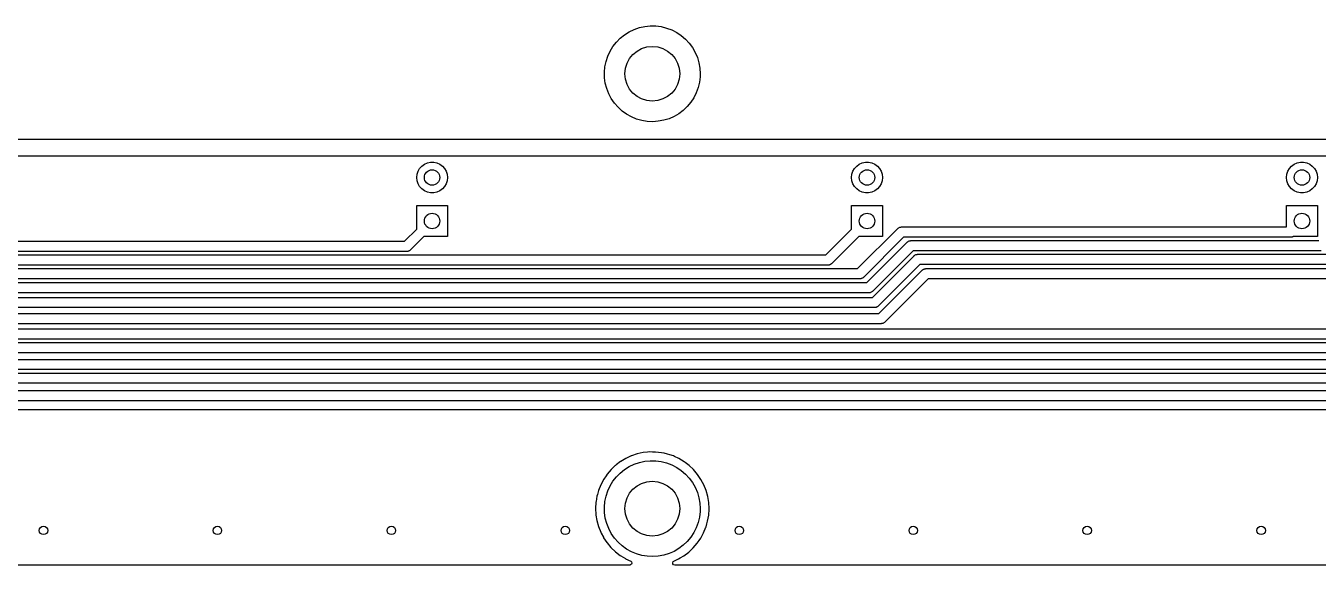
# Model space of a CAD drawing. Extents: x 14 to 417, y -139 to -108.
# Drawn here: x 255.5 to 331, y -139.2 to -107.7 of the extents above; entities that cross this region are included whole.
import ezdxf

# ---------------------------------------------------------------- set-up
doc = ezdxf.new("R2010")
doc.units = 0
doc.layers.add('BLACK', color=7, linetype='CONTINUOUS')

msp = doc.modelspace()

# ---------------------------------------------------------------- linework, layer by layer
at = {"layer": 'BLACK', "linetype": 'CONTINUOUS'}
for p, q in [((290.751, -108.036), (291.042, -107.898)), ((291.042, -107.898), (291.347, -107.793)), ((291.347, -107.793), (291.662, -107.724)), ((291.662, -107.724), (291.983, -107.692)), ((291.983, -107.692), (292.305, -107.698)), ((292.305, -107.698), (292.625, -107.74)), ((292.625, -107.74), (292.937, -107.818)), ((292.937, -107.818), (293.239, -107.932)), ((289.801, -108.892), (290, -108.638)), ((290, -108.638), (290.226, -108.409)), ((290.226, -108.409), (290.478, -108.208)), ((290.478, -108.208), (290.751, -108.036)), ((293.239, -107.932), (293.525, -108.08)), ((293.525, -108.08), (293.793, -108.26)), ((293.793, -108.26), (294.038, -108.469)), ((294.038, -108.469), (294.257, -108.705)), ((289.497, -109.459), (289.632, -109.167)), ((289.632, -109.167), (289.801, -108.892)), ((294.257, -108.705), (294.448, -108.965)), ((294.448, -108.965), (294.608, -109.245)), ((294.608, -109.245), (294.734, -109.542)), ((289.301, -110.402), (289.33, -110.081)), ((289.33, -110.081), (289.395, -109.765)), ((289.395, -109.765), (289.497, -109.459)), ((294.734, -109.542), (294.826, -109.851)), ((294.826, -109.851), (294.881, -110.168)), ((294.881, -110.168), (294.9, -110.49)), ((289.31, -110.724), (289.301, -110.402)), ((289.355, -111.043), (289.31, -110.724)), ((294.894, -110.666), (294.856, -110.986)), ((294.9, -110.49), (294.894, -110.666)), ((289.437, -111.355), (289.355, -111.043)), ((289.554, -111.656), (289.437, -111.355)), ((289.705, -111.94), (289.554, -111.656)), ((294.67, -111.602), (294.525, -111.89)), ((294.78, -111.299), (294.67, -111.602)), ((294.856, -110.986), (294.78, -111.299)), ((289.888, -112.206), (289.705, -111.94)), ((290.099, -112.449), (289.888, -112.206)), ((290.338, -112.666), (290.099, -112.449)), ((294.141, -112.407), (293.907, -112.629)), ((294.348, -112.159), (294.141, -112.407)), ((294.525, -111.89), (294.348, -112.159)), ((290.6, -112.854), (290.338, -112.666)), ((290.881, -113.011), (290.6, -112.854)), ((291.179, -113.134), (290.881, -113.011)), ((291.489, -113.223), (291.179, -113.134)), ((293.076, -113.114), (292.768, -113.209)), ((293.371, -112.985), (293.076, -113.114)), ((293.649, -112.822), (293.371, -112.985)), ((293.907, -112.629), (293.649, -112.822)), ((291.807, -113.275), (291.489, -113.223)), ((292.129, -113.29), (291.807, -113.275)), ((292.451, -113.268), (292.129, -113.29)), ((292.768, -113.209), (292.451, -113.268)), ((34.4971, -114.308), (363.267, -114.308)), ((363.474, -115.308), (34.29, -115.308)), ((278.359, -116.364), (278.417, -116.185)), ((278.417, -116.185), (278.511, -116.022)), ((278.511, -116.022), (278.637, -115.882)), ((278.637, -115.882), (278.789, -115.772)), ((278.789, -115.772), (278.961, -115.695)), ((278.961, -115.695), (279.145, -115.656)), ((279.145, -115.656), (279.333, -115.656)), ((279.333, -115.656), (279.517, -115.695)), ((279.517, -115.695), (279.689, -115.772)), ((279.689, -115.772), (279.841, -115.882)), ((279.841, -115.882), (279.967, -116.022)), ((279.967, -116.022), (280.061, -116.185)), ((280.061, -116.185), (280.119, -116.364)), ((303.759, -116.364), (303.817, -116.185)), ((303.817, -116.185), (303.911, -116.022)), ((303.911, -116.022), (304.037, -115.882)), ((304.037, -115.882), (304.189, -115.772)), ((304.189, -115.772), (304.361, -115.695)), ((304.361, -115.695), (304.545, -115.656)), ((304.545, -115.656), (304.733, -115.656)), ((304.733, -115.656), (304.917, -115.695)), ((304.917, -115.695), (305.089, -115.772)), ((305.089, -115.772), (305.241, -115.882)), ((305.241, -115.882), (305.367, -116.022)), ((305.367, -116.022), (305.461, -116.185)), ((305.461, -116.185), (305.519, -116.364)), ((329.159, -116.364), (329.217, -116.185)), ((329.217, -116.185), (329.311, -116.022)), ((329.311, -116.022), (329.437, -115.882)), ((329.437, -115.882), (329.589, -115.772)), ((329.589, -115.772), (329.761, -115.695)), ((329.761, -115.695), (329.945, -115.656)), ((329.945, -115.656), (330.133, -115.656)), ((330.133, -115.656), (330.317, -115.695)), ((330.317, -115.695), (330.489, -115.772)), ((330.489, -115.772), (330.641, -115.882)), ((330.641, -115.882), (330.767, -116.022)), ((330.767, -116.022), (330.861, -116.185)), ((330.861, -116.185), (330.919, -116.364)), ((278.339, -116.551), (278.359, -116.364)), ((278.359, -116.738), (278.339, -116.551)), ((278.417, -116.917), (278.359, -116.738)), ((278.511, -117.08), (278.417, -116.917)), ((280.061, -116.917), (279.967, -117.08)), ((280.119, -116.738), (280.061, -116.917)), ((280.119, -116.364), (280.139, -116.551)), ((280.139, -116.551), (280.119, -116.738)), ((303.739, -116.551), (303.759, -116.364)), ((303.759, -116.738), (303.739, -116.551)), ((303.817, -116.917), (303.759, -116.738)), ((303.911, -117.08), (303.817, -116.917)), ((305.461, -116.917), (305.367, -117.08)), ((305.519, -116.738), (305.461, -116.917)), ((305.519, -116.364), (305.539, -116.551)), ((305.539, -116.551), (305.519, -116.738)), ((329.139, -116.551), (329.159, -116.364)), ((329.159, -116.738), (329.139, -116.551)), ((329.217, -116.917), (329.159, -116.738)), ((329.311, -117.08), (329.217, -116.917)), ((330.861, -116.917), (330.767, -117.08)), ((330.919, -116.738), (330.861, -116.917)), ((330.919, -116.364), (330.939, -116.551)), ((330.939, -116.551), (330.919, -116.738)), ((278.637, -117.22), (278.511, -117.08)), ((278.789, -117.33), (278.637, -117.22)), ((278.961, -117.407), (278.789, -117.33)), ((279.145, -117.446), (278.961, -117.407)), ((279.333, -117.446), (279.145, -117.446)), ((279.517, -117.407), (279.333, -117.446)), ((279.689, -117.33), (279.517, -117.407)), ((279.841, -117.22), (279.689, -117.33)), ((279.967, -117.08), (279.841, -117.22)), ((304.037, -117.22), (303.911, -117.08)), ((304.189, -117.33), (304.037, -117.22)), ((304.361, -117.407), (304.189, -117.33)), ((304.545, -117.446), (304.361, -117.407)), ((304.733, -117.446), (304.545, -117.446)), ((304.917, -117.407), (304.733, -117.446)), ((305.089, -117.33), (304.917, -117.407)), ((305.241, -117.22), (305.089, -117.33)), ((305.367, -117.08), (305.241, -117.22)), ((329.437, -117.22), (329.311, -117.08)), ((329.589, -117.33), (329.437, -117.22)), ((329.761, -117.407), (329.589, -117.33)), ((329.945, -117.446), (329.761, -117.407)), ((330.133, -117.446), (329.945, -117.446)), ((330.317, -117.407), (330.133, -117.446)), ((330.489, -117.33), (330.317, -117.407)), ((330.641, -117.22), (330.489, -117.33)), ((330.767, -117.08), (330.641, -117.22)), ((278.339, -119.567), (278.339, -118.191)), ((278.339, -118.191), (280.139, -118.191)), ((280.139, -118.191), (280.139, -119.991)), ((303.739, -119.567), (303.739, -118.191)), ((303.739, -118.191), (305.539, -118.191)), ((305.539, -118.191), (305.539, -119.991)), ((329.139, -119.436), (329.139, -118.191)), ((329.139, -118.191), (330.939, -118.191)), ((330.939, -118.191), (330.939, -119.991)), ((277.632, -120.274), (278.339, -119.567)), ((278.763, -119.991), (277.968, -120.786)), ((280.139, -119.991), (278.763, -119.991)), ((302.232, -121.074), (303.739, -119.567)), ((304.163, -119.991), (302.568, -121.586)), ((304.092, -121.874), (306.442, -119.523)), ((305.539, -119.991), (304.163, -119.991)), ((306.442, -119.523), (306.45, -119.517)), ((306.45, -119.517), (306.453, -119.513)), ((306.453, -119.513), (306.459, -119.509)), ((306.459, -119.509), (306.487, -119.486)), ((306.487, -119.486), (306.518, -119.473)), ((306.518, -119.473), (306.546, -119.456)), ((306.546, -119.456), (306.568, -119.452)), ((306.568, -119.452), (306.588, -119.443)), ((306.588, -119.443), (306.621, -119.442)), ((306.621, -119.442), (306.654, -119.436)), ((306.654, -119.436), (329.139, -119.436)), ((329.547, -119.991), (329.531, -119.998)), ((330.939, -119.991), (329.547, -119.991)), ((230.868, -120.274), (277.632, -120.274)), ((306.778, -120.036), (304.428, -122.386)), ((304.625, -122.687), (306.989, -120.323)), ((329.394, -120.036), (306.778, -120.036)), ((306.989, -120.323), (306.997, -120.317)), ((306.997, -120.317), (306.999, -120.313)), ((306.999, -120.313), (307.006, -120.309)), ((307.006, -120.309), (307.034, -120.286)), ((307.034, -120.286), (307.065, -120.273)), ((307.065, -120.273), (307.093, -120.255)), ((307.093, -120.255), (307.115, -120.251)), ((307.115, -120.251), (307.135, -120.242)), ((307.135, -120.242), (307.168, -120.241)), ((307.168, -120.241), (307.201, -120.235)), ((307.201, -120.235), (331.029, -120.235)), ((329.427, -120.03), (329.394, -120.036)), ((329.46, -120.028), (329.427, -120.03)), ((329.481, -120.02), (329.46, -120.028)), ((329.502, -120.015), (329.481, -120.02)), ((329.531, -119.998), (329.502, -120.015)), ((277.756, -120.874), (230.992, -120.874)), ((231.432, -121.074), (302.232, -121.074)), ((277.789, -120.868), (277.756, -120.874)), ((277.822, -120.866), (277.789, -120.868)), ((277.842, -120.858), (277.822, -120.866)), ((277.864, -120.854), (277.842, -120.858)), ((277.893, -120.836), (277.864, -120.854)), ((277.923, -120.823), (277.893, -120.836)), ((277.951, -120.8), (277.923, -120.823)), ((277.958, -120.796), (277.951, -120.8)), ((277.961, -120.792), (277.958, -120.796)), ((277.968, -120.786), (277.961, -120.792)), ((304.955, -123.55), (307.382, -121.124)), ((307.325, -120.835), (304.961, -123.199)), ((331.153, -120.835), (307.325, -120.835)), ((307.382, -121.124), (307.39, -121.117)), ((307.39, -121.117), (307.392, -121.114)), ((307.392, -121.114), (307.399, -121.109)), ((307.399, -121.109), (307.427, -121.087)), ((307.427, -121.087), (307.458, -121.073)), ((307.458, -121.073), (307.486, -121.056)), ((307.486, -121.056), (307.508, -121.052)), ((307.508, -121.052), (307.528, -121.043)), ((307.528, -121.043), (307.561, -121.042)), ((307.561, -121.042), (307.594, -121.036)), ((307.594, -121.036), (331.473, -121.036)), ((302.356, -121.674), (231.556, -121.674)), ((231.851, -121.874), (304.092, -121.874)), ((302.389, -121.668), (302.356, -121.674)), ((302.422, -121.666), (302.389, -121.668)), ((302.442, -121.658), (302.422, -121.666)), ((302.464, -121.654), (302.442, -121.658)), ((302.493, -121.636), (302.464, -121.654)), ((302.523, -121.623), (302.493, -121.636)), ((302.551, -121.6), (302.523, -121.623)), ((302.558, -121.596), (302.551, -121.6)), ((302.561, -121.592), (302.558, -121.596)), ((302.568, -121.586), (302.561, -121.592)), ((307.718, -121.636), (305.292, -124.063)), ((305.336, -124.49), (307.864, -121.962)), ((331.597, -121.636), (307.718, -121.636)), ((307.864, -121.962), (307.872, -121.955)), ((307.872, -121.955), (307.875, -121.952)), ((307.875, -121.952), (307.882, -121.948)), ((307.882, -121.948), (307.91, -121.925)), ((307.91, -121.925), (307.94, -121.912)), ((307.94, -121.912), (307.969, -121.894)), ((307.969, -121.894), (307.99, -121.89)), ((307.99, -121.89), (308.011, -121.881)), ((308.011, -121.881), (308.044, -121.88)), ((308.044, -121.88), (308.077, -121.874)), ((308.077, -121.874), (331.93, -121.874)), ((304.216, -122.474), (231.975, -122.474)), ((232.232, -122.687), (304.625, -122.687)), ((304.249, -122.468), (304.216, -122.474)), ((304.282, -122.467), (304.249, -122.468)), ((304.302, -122.458), (304.282, -122.467)), ((304.324, -122.454), (304.302, -122.458)), ((304.352, -122.436), (304.324, -122.454)), ((304.383, -122.423), (304.352, -122.436)), ((304.411, -122.4), (304.383, -122.423)), ((304.417, -122.396), (304.411, -122.4)), ((304.42, -122.393), (304.417, -122.396)), ((304.428, -122.386), (304.42, -122.393)), ((308.201, -122.474), (305.673, -125.002)), ((332.054, -122.474), (308.201, -122.474)), ((304.749, -123.287), (232.356, -123.287)), ((232.613, -123.55), (304.955, -123.55)), ((304.782, -123.281), (304.749, -123.287)), ((304.815, -123.279), (304.782, -123.281)), ((304.835, -123.271), (304.815, -123.279)), ((304.857, -123.267), (304.835, -123.271)), ((304.886, -123.249), (304.857, -123.267)), ((304.916, -123.236), (304.886, -123.249)), ((304.944, -123.213), (304.916, -123.236)), ((304.951, -123.209), (304.944, -123.213)), ((304.954, -123.205), (304.951, -123.209)), ((304.961, -123.199), (304.954, -123.205)), ((305.079, -124.15), (232.737, -124.15)), ((232.804, -124.49), (305.336, -124.49)), ((305.112, -124.144), (305.079, -124.15)), ((305.145, -124.143), (305.112, -124.144)), ((305.166, -124.134), (305.145, -124.143)), ((305.187, -124.13), (305.166, -124.134)), ((305.216, -124.113), (305.187, -124.13)), ((305.246, -124.1), (305.216, -124.113)), ((305.274, -124.077), (305.246, -124.1)), ((305.281, -124.073), (305.274, -124.077)), ((305.284, -124.069), (305.281, -124.073)), ((305.292, -124.063), (305.284, -124.069)), ((305.46, -125.09), (232.928, -125.09)), ((305.493, -125.084), (305.46, -125.09)), ((305.526, -125.083), (305.493, -125.084)), ((305.547, -125.074), (305.526, -125.083)), ((305.568, -125.07), (305.547, -125.074)), ((305.597, -125.053), (305.568, -125.07)), ((305.627, -125.039), (305.597, -125.053)), ((305.655, -125.017), (305.627, -125.039)), ((305.662, -125.012), (305.655, -125.017)), ((305.665, -125.009), (305.662, -125.012)), ((305.673, -125.002), (305.665, -125.009)), ((233.032, -125.392), (409.962, -125.392)), ((410.087, -125.992), (233.157, -125.992)), ((233.364, -126.192), (411.703, -126.192)), ((411.827, -126.792), (233.488, -126.792)), ((233.516, -127.17), (412.784, -127.17)), ((412.819, -127.77), (233.64, -127.77)), ((233.847, -127.97), (412.589, -127.97)), ((233.962, -128.986), (411.065, -128.986)), ((412.465, -128.57), (233.971, -128.57)), ((410.941, -129.586), (234.086, -129.586)), ((234.349, -130.094), (410.678, -130.094)), ((290.872, -132.813), (290.555, -132.959)), ((290.877, -132.811), (290.872, -132.813)), ((290.88, -132.809), (290.877, -132.811)), ((290.877, -132.811), (290.877, -132.811)), ((291.22, -132.696), (290.88, -132.809)), ((291.57, -132.619), (291.22, -132.696)), ((291.574, -132.619), (291.57, -132.619)), ((291.813, -132.593), (291.574, -132.619)), ((291.574, -132.619), (291.574, -132.619)), ((291.927, -132.581), (291.813, -132.593)), ((292.112, -132.582), (291.927, -132.581)), ((292.282, -132.582), (292.112, -132.582)), ((292.285, -132.582), (292.282, -132.582)), ((292.282, -132.582), (292.282, -132.582)), ((292.288, -132.582), (292.285, -132.582)), ((292.638, -132.621), (292.288, -132.582)), ((292.288, -132.582), (292.288, -132.582)), ((292.641, -132.621), (292.638, -132.621)), ((292.638, -132.621), (292.638, -132.621)), ((292.644, -132.622), (292.641, -132.621)), ((292.793, -132.655), (292.644, -132.622)), ((292.644, -132.622), (292.644, -132.622)), ((292.991, -132.699), (292.793, -132.655)), ((292.994, -132.7), (292.991, -132.699)), ((293.117, -132.741), (292.994, -132.7)), ((292.994, -132.7), (292.994, -132.7)), ((293.33, -132.814), (293.117, -132.741)), ((293.334, -132.815), (293.33, -132.814)), ((293.397, -132.844), (293.334, -132.815)), ((293.334, -132.815), (293.334, -132.815)), ((289.92, -133.398), (289.701, -133.605)), ((289.959, -133.362), (289.92, -133.398)), ((289.961, -133.359), (289.959, -133.362)), ((289.959, -133.362), (289.959, -133.362)), ((289.989, -133.338), (289.961, -133.359)), ((290.244, -133.145), (289.989, -133.338)), ((290.247, -133.143), (290.244, -133.145)), ((290.244, -133.145), (290.244, -133.145)), ((290.268, -133.131), (290.247, -133.143)), ((290.552, -132.961), (290.268, -133.131)), ((290.478, -133.608), (290.751, -133.436)), ((290.555, -132.959), (290.552, -132.961)), ((290.552, -132.961), (290.552, -132.961)), ((290.751, -133.436), (291.042, -133.298)), ((291.042, -133.298), (291.347, -133.193)), ((291.347, -133.193), (291.662, -133.124)), ((291.662, -133.124), (291.983, -133.092)), ((291.983, -133.092), (292.305, -133.098)), ((292.305, -133.098), (292.625, -133.14)), ((292.625, -133.14), (292.937, -133.218)), ((292.937, -133.218), (293.239, -133.332)), ((293.239, -133.332), (293.525, -133.48)), ((293.656, -132.964), (293.397, -132.844)), ((293.525, -133.48), (293.793, -133.66)), ((293.658, -132.966), (293.656, -132.964)), ((293.959, -133.148), (293.658, -132.966)), ((293.658, -132.966), (293.658, -132.966)), ((293.962, -133.15), (293.959, -133.148)), ((293.959, -133.148), (293.959, -133.148)), ((293.965, -133.152), (293.962, -133.15)), ((294.027, -133.199), (293.965, -133.152)), ((293.965, -133.152), (293.965, -133.152)), ((294.247, -133.367), (294.027, -133.199)), ((294.507, -133.613), (294.247, -133.367)), ((289.266, -134.174), (289.097, -134.49)), ((289.398, -133.98), (289.266, -134.174)), ((289.466, -133.88), (289.398, -133.98)), ((289.468, -133.878), (289.466, -133.88)), ((289.466, -133.88), (289.466, -133.88)), ((289.701, -133.605), (289.468, -133.878)), ((289.632, -134.567), (289.801, -134.292)), ((289.801, -134.292), (290, -134.038)), ((290, -134.038), (290.226, -133.809)), ((290.226, -133.809), (290.478, -133.608)), ((293.793, -133.66), (294.038, -133.869)), ((294.038, -133.869), (294.257, -134.105)), ((294.257, -134.105), (294.448, -134.365)), ((294.739, -133.887), (294.507, -133.613)), ((294.94, -134.183), (294.739, -133.887)), ((294.942, -134.187), (294.94, -134.183)), ((295.035, -134.362), (294.942, -134.187)), ((294.942, -134.187), (294.942, -134.187)), ((288.897, -135.058), (288.866, -135.167)), ((288.962, -134.825), (288.897, -135.058)), ((288.963, -134.822), (288.962, -134.825)), ((288.962, -134.825), (288.962, -134.825)), ((289.097, -134.49), (288.963, -134.822)), ((289.395, -135.165), (289.497, -134.859)), ((289.497, -134.859), (289.632, -134.567)), ((294.448, -134.365), (294.608, -134.645)), ((294.608, -134.645), (294.734, -134.942)), ((294.734, -134.942), (294.826, -135.251)), ((295.108, -134.5), (295.035, -134.362)), ((295.109, -134.503), (295.108, -134.5)), ((295.237, -134.825), (295.109, -134.503)), ((295.24, -134.833), (295.237, -134.825)), ((295.336, -135.179), (295.24, -134.833)), ((288.807, -135.521), (288.787, -135.878)), ((288.814, -135.48), (288.807, -135.521)), ((288.866, -135.171), (288.814, -135.48)), ((288.866, -135.167), (288.866, -135.171)), ((288.866, -135.171), (288.866, -135.171)), ((289.301, -135.802), (289.33, -135.481)), ((289.31, -136.124), (289.301, -135.802)), ((289.33, -135.481), (289.395, -135.165)), ((294.826, -135.251), (294.881, -135.568)), ((294.881, -135.568), (294.9, -135.89)), ((295.394, -135.532), (295.336, -135.179)), ((295.413, -135.89), (295.394, -135.532)), ((288.787, -135.878), (288.805, -136.236)), ((288.805, -136.236), (288.805, -136.24)), ((288.805, -136.24), (288.805, -136.24)), ((288.805, -136.24), (288.81, -136.271)), ((288.81, -136.271), (288.861, -136.59)), ((288.861, -136.59), (288.956, -136.936)), ((289.355, -136.443), (289.31, -136.124)), ((289.437, -136.755), (289.355, -136.443)), ((294.856, -136.386), (294.78, -136.699)), ((294.894, -136.066), (294.856, -136.386)), ((294.9, -135.89), (294.894, -136.066)), ((295.331, -136.624), (295.391, -136.271)), ((295.391, -136.271), (295.394, -136.236)), ((295.394, -136.236), (295.411, -135.956)), ((295.411, -135.956), (295.413, -135.913)), ((295.413, -135.913), (295.413, -135.89)), ((288.956, -136.936), (289.087, -137.269)), ((289.087, -137.269), (289.115, -137.322)), ((289.115, -137.322), (289.243, -137.565)), ((289.554, -137.056), (289.437, -136.755)), ((289.705, -137.34), (289.554, -137.056)), ((289.888, -137.606), (289.705, -137.34)), ((294.525, -137.29), (294.348, -137.559)), ((294.67, -137.002), (294.525, -137.29)), ((294.78, -136.699), (294.67, -137.002)), ((294.93, -137.613), (295.096, -137.304)), ((295.096, -137.304), (295.098, -137.301)), ((295.098, -137.301), (295.233, -136.969)), ((295.233, -136.969), (295.237, -136.953)), ((295.237, -136.953), (295.288, -136.777)), ((295.288, -136.777), (295.331, -136.624)), ((289.243, -137.565), (289.254, -137.587)), ((289.254, -137.587), (289.256, -137.589)), ((289.256, -137.589), (289.256, -137.589)), ((289.256, -137.589), (289.44, -137.863)), ((289.44, -137.863), (289.454, -137.884)), ((289.454, -137.884), (289.685, -138.158)), ((290.099, -137.849), (289.888, -137.606)), ((290.338, -138.066), (290.099, -137.849)), ((290.6, -138.254), (290.338, -138.066)), ((293.907, -138.029), (293.649, -138.222)), ((294.141, -137.807), (293.907, -138.029)), ((294.348, -137.559), (294.141, -137.807)), ((294.491, -138.183), (294.725, -137.912)), ((294.725, -137.912), (294.832, -137.757)), ((294.832, -137.757), (294.926, -137.619)), ((294.926, -137.619), (294.928, -137.616)), ((294.926, -137.619), (294.926, -137.619)), ((294.928, -137.616), (294.93, -137.613)), ((294.93, -137.613), (294.93, -137.613)), ((289.685, -138.158), (289.944, -138.406)), ((289.944, -138.406), (290.228, -138.624)), ((290.228, -138.624), (290.26, -138.643)), ((290.26, -138.643), (290.531, -138.808)), ((290.531, -138.808), (290.531, -138.808)), ((290.531, -138.808), (290.534, -138.81)), ((290.534, -138.81), (290.537, -138.812)), ((290.537, -138.812), (290.537, -138.812)), ((290.537, -138.812), (290.836, -138.951)), ((290.881, -138.411), (290.6, -138.254)), ((291.179, -138.534), (290.881, -138.411)), ((291.489, -138.623), (291.179, -138.534)), ((291.807, -138.675), (291.489, -138.623)), ((292.129, -138.69), (291.807, -138.675)), ((292.451, -138.668), (292.129, -138.69)), ((292.768, -138.609), (292.451, -138.668)), ((293.076, -138.514), (292.768, -138.609)), ((293.371, -138.385), (293.076, -138.514)), ((293.362, -138.951), (293.632, -138.828)), ((293.649, -138.222), (293.371, -138.385)), ((293.632, -138.828), (293.635, -138.826)), ((293.635, -138.826), (293.729, -138.771)), ((293.729, -138.771), (293.94, -138.645)), ((293.94, -138.645), (293.943, -138.643)), ((293.94, -138.645), (293.94, -138.645)), ((293.943, -138.643), (294.23, -138.428)), ((294.23, -138.428), (294.491, -138.183)), ((290.783, -139.191), (242.614, -139.191)), ((290.834, -139.181), (290.783, -139.191)), ((290.888, -139.135), (290.834, -139.181)), ((290.836, -138.951), (290.889, -138.998)), ((290.909, -139.067), (290.888, -139.135)), ((290.889, -138.998), (290.909, -139.067)), ((293.289, -139.048), (293.319, -138.983)), ((293.299, -139.118), (293.289, -139.048)), ((293.346, -139.171), (293.299, -139.118)), ((293.319, -138.983), (293.362, -138.951)), ((293.414, -139.191), (293.346, -139.171)), ((341.583, -139.191), (293.414, -139.191))]:
    msp.add_line(p, q, dxfattribs=at)
at = {"layer": 'BLACK'}
for centre, radius in [((292.1, -110.49), 1.6), ((279.239, -116.551), 0.45), ((304.639, -116.551), 0.45), ((330.039, -116.551), 0.45), ((279.239, -119.091), 0.45), ((304.639, -119.091), 0.45), ((330.039, -119.091), 0.45), ((292.1, -135.89), 1.6), ((256.54, -137.16), 0.25), ((266.7, -137.16), 0.25), ((276.86, -137.16), 0.25), ((287.02, -137.16), 0.25), ((297.18, -137.16), 0.25), ((307.34, -137.16), 0.25), ((317.5, -137.16), 0.25), ((327.66, -137.16), 0.25)]:
    msp.add_circle(centre, radius, dxfattribs=at)

doc.saveas('drawing.dxf')
